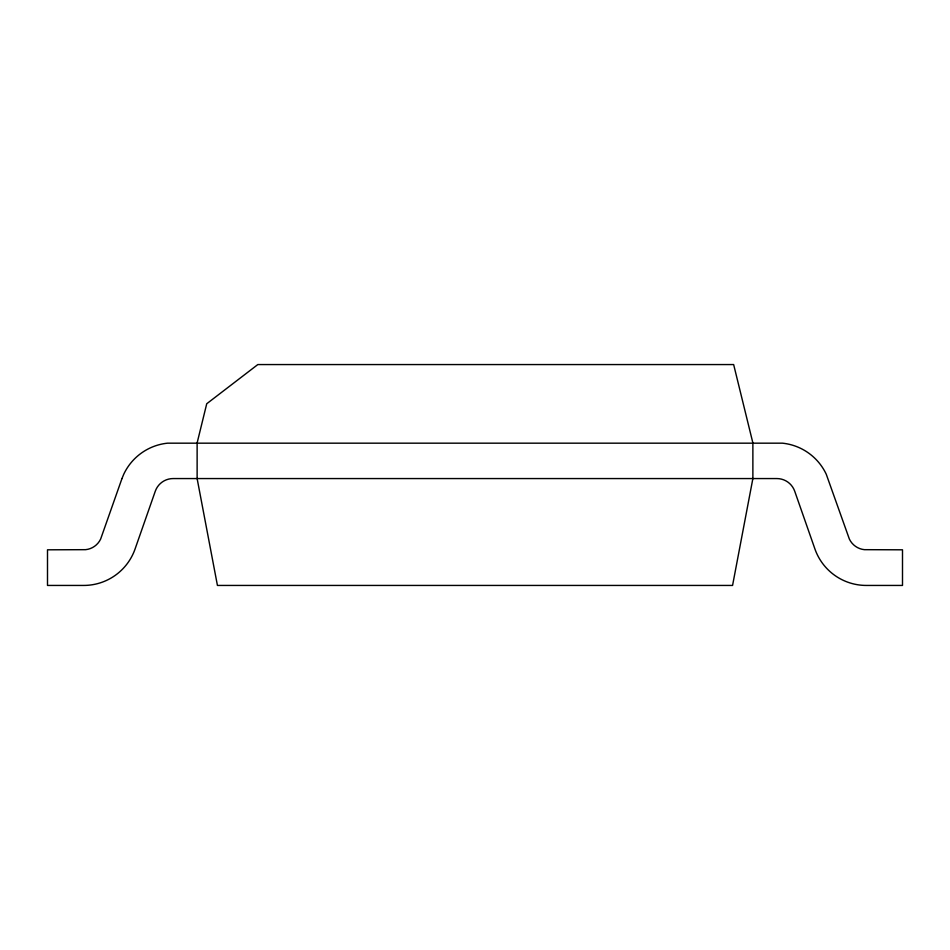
<?xml version="1.0" encoding="UTF-8"?>
<svg xmlns="http://www.w3.org/2000/svg" width="950" height="950" viewBox="0 0 950 950"><rect width="100%" height="100%" fill="white"/><g stroke="black" fill="none" stroke-linecap="round" stroke-linejoin="round"><path stroke-width="1.43" d="M752.875 478.562L732.569 585.438L217.431 585.438L197.125 478.562L197.125 442.938L206.732 403.75L257.818 364.562L733.649 364.562L752.875 442.938L752.875 478.562M121.956 478.598L100.641 539.066A18.762 18.762 0 0 1 85.619 549.67L47.5 549.812L47.5 585.438L83.695 585.438A54.435 54.435 0 0 0 134.983 549.242L155.277 491.233A18.929 18.929 0 0 1 173.149 478.562L776.851 478.562A18.929 18.929 0 0 1 794.722 491.233L815.017 549.242A54.435 54.435 0 0 0 866.305 585.438L902.5 585.438L902.5 549.812L864.381 549.67A18.762 18.762 0 0 1 849.359 539.066L826.262 474.252A54.601 54.601 0 0 0 782.456 443.175L167.544 443.175A54.601 54.601 0 0 0 123.737 474.252L121.956 478.598"/></g></svg>
